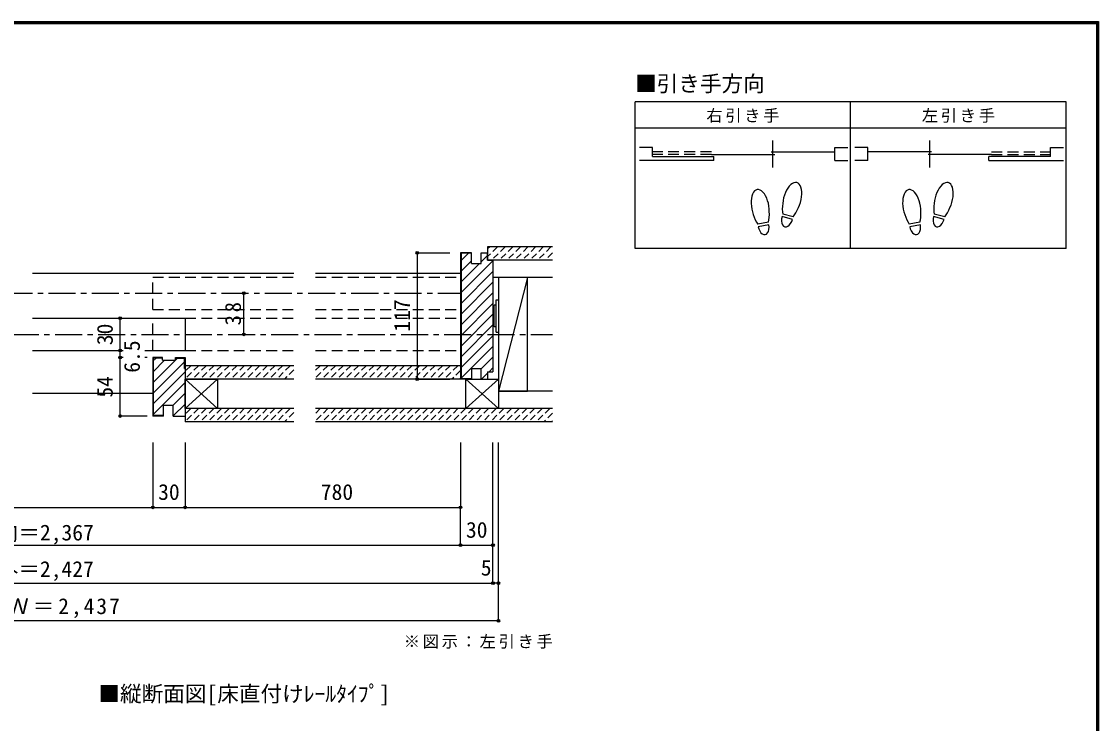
# Model space of a CAD drawing. Units: millimetres at full size, sheet at 1:5; details may follow other scales. Extents: x -973 to 977, y -718 to 696.
# Drawn here: x -19 to 977, y 47 to 696 of the extents above; entities that cross this region are included whole.
import ezdxf
from ezdxf.enums import TextEntityAlignment as Align

# ---------------------------------------------------------------- set-up
doc = ezdxf.new("R2010")
doc.units = ezdxf.units.MM
doc.header["$LTSCALE"] = 5
doc.header["$PDMODE"] = 32
doc.header["$PDSIZE"] = 2.5
for name, pattern in [('CHAIN1', [8, 5, -1, 1, -1]), ('DASHED1', [1.8, 1.2, -0.6]), ('DASHED2', [3, 2, -1])]:
    doc.linetypes.add(name, pattern=pattern)
for name, color, linetype in [('0-1_通り芯', 4, 'CHAIN1'), ('0-2_柱', 7, 'Continuous'), ('0-3_仕上げ', 2, 'Continuous'), ('0-4_枠', 3, 'Continuous'), ('0-6_扉', 6, 'Continuous'), ('0-7_金物', 7, 'Continuous'), ('0-8_戸当り', 3, 'Continuous'), ('0-A_文字', 7, 'Continuous'), ('0-B_寸法', 7, 'Continuous'), ('0-C_ハッチ', 4, 'DASHED1'), ('F-1_枠', 7, 'Continuous')]:
    doc.layers.add(name, color=color, linetype=linetype)
doc.styles.add('ＭＳ ゴシック', font='')
doc.styles.get('ＭＳ ゴシック').set_extended_font_data('MS Gothic')

msp = doc.modelspace()

# ---------------------------------------------------------------- linework, layer by layer
at = {"layer": '0-1_通り芯'}
for p, q in [((-394.347, 444.5), (386.684, 444.5)), ((-468.347, 406.5), (471.653, 406.5))]:
    msp.add_line(p, q, dxfattribs=at)
at = {"layer": '0-2_柱'}
for p, q in [((448.684, 459), (421.684, 354)), ((448.684, 459), (421.684, 459)), ((421.684, 459), (421.684, 338)), ((448.684, 354), (448.684, 459)), ((131.986, 338), (131.986, 365)), ((161.986, 365), (131.986, 338)), ((161.986, 365), (161.986, 338)), ((421.684, 338), (391.684, 365)), ((421.684, 354), (448.684, 354)), ((161.986, 338), (131.986, 338)), ((421.684, 338), (391.684, 338))]:
    msp.add_line(p, q, dxfattribs=at)
msp.add_lwpolyline([(161.986, 338), (131.986, 365), (161.986, 365)], dxfattribs=at)
msp.add_lwpolyline([(421.684, 365), (391.684, 338), (391.684, 365)], close=True, dxfattribs=at)
at = {"layer": '0-3_仕上げ'}
for p, q in [((471.684, 487.5), (411.684, 487.5)), ((411.684, 487.5), (411.684, 475)), ((471.684, 475), (411.684, 475)), ((416.684, 475), (416.684, 459)), ((471.684, 459), (416.684, 459)), ((131.986, 377.5), (131.986, 365)), ((232.486, 377.5), (131.986, 377.5)), ((386.684, 377.5), (252.486, 377.5)), ((232.486, 365), (131.986, 365)), ((386.684, 365), (252.486, 365)), ((421.684, 354), (421.684, 338)), ((471.684, 354), (421.684, 354)), ((131.986, 338), (131.986, 325.5)), ((232.486, 338), (131.986, 338)), ((471.684, 338), (252.486, 338)), ((232.486, 325.5), (131.986, 325.5)), ((471.684, 325.5), (252.486, 325.5))]:
    msp.add_line(p, q, dxfattribs=at)
at = {"layer": '0-4_枠'}
for p, q in [((396.684, 482), (386.684, 482)), ((386.684, 482), (386.684, 365)), ((396.684, 481.5), (387.184, 481.5)), ((387.184, 481.5), (387.184, 365.5)), ((396.684, 472), (396.684, 482)), ((405.684, 482), (411.684, 482)), ((405.684, 472), (405.684, 482)), ((411.684, 475), (411.684, 482)), ((396.684, 472), (405.684, 472)), ((411.684, 475), (416.684, 475)), ((416.684, 475), (416.684, 372)), ((101.986, 385), (101.986, 331)), ((110.986, 384.5), (102.486, 384.5)), ((102.486, 384.5), (102.486, 331.5)), ((122.986, 384.5), (131.486, 384.5)), ((131.486, 375), (131.486, 384.5)), ((131.986, 385), (131.986, 331)), ((131.486, 375), (131.986, 375)), ((396.684, 375), (405.684, 375)), ((396.684, 375), (396.684, 365)), ((405.684, 365), (405.684, 375)), ((411.684, 372), (416.684, 372)), ((411.684, 372), (411.684, 365)), ((396.684, 365), (386.684, 365)), ((396.684, 365.5), (387.184, 365.5)), ((405.684, 365), (411.684, 365)), ((120.986, 331), (120.986, 341)), ((111.986, 331), (101.986, 331)), ((111.986, 331.5), (102.486, 331.5)), ((120.986, 331), (131.986, 331))]:
    msp.add_line(p, q, dxfattribs=at)
at = {"layer": '0-4_枠', "color": 4}
for p, q in [((-9.339, 463), (232.486, 463)), ((252.486, 463), (386.684, 463)), ((-9.339, 352), (101.986, 352))]:
    msp.add_line(p, q, dxfattribs=at)
at = {"layer": '0-4_枠'}
for points in [[(110.986, 382.5), (110.986, 385), (101.986, 385)], [(110.986, 382.5), (122.986, 382.5), (122.986, 385), (131.986, 385)], [(111.986, 331), (111.986, 341), (120.986, 341)]]:
    msp.add_lwpolyline(points, dxfattribs=at)
at = {"layer": '0-6_扉', "color": 2, "linetype": 'DASHED2'}
for p, q in [((101.986, 429.5), (101.986, 459.5)), ((101.986, 459.5), (232.486, 459.5)), ((252.486, 459.5), (386.684, 459.5)), ((386.684, 459.5), (386.684, 429.5)), ((101.986, 429.5), (232.486, 429.5)), ((252.486, 429.5), (386.684, 429.5)), ((101.986, 391.5), (101.986, 421.5)), ((101.986, 421.5), (232.486, 421.5)), ((252.486, 421.5), (386.684, 421.5)), ((386.684, 421.5), (386.684, 391.5)), ((101.986, 391.5), (232.486, 391.5)), ((252.486, 391.5), (386.684, 391.5))]:
    msp.add_line(p, q, dxfattribs=at)
at = {"layer": '0-6_扉'}
for p, q in [((-9.339, 421.5), (131.986, 421.5)), ((131.986, 421.5), (131.986, 391.5)), ((-9.339, 391.5), (74.621, 391.5)), ((94.546, 391.5), (131.986, 391.5))]:
    msp.add_line(p, q, dxfattribs=at)
at = {"layer": '0-7_金物'}
for p, q in [((419.684, 408.5), (419.684, 438.5)), ((419.684, 438.5), (421.684, 438.5)), ((421.684, 439), (421.684, 409)), ((417.684, 432.5), (416.708, 432.5)), ((419.684, 433.5), (417.684, 433.5)), ((417.684, 413.5), (417.684, 433.5)), ((417.684, 414.467), (416.708, 414.467)), ((419.684, 413.5), (417.684, 413.5)), ((419.684, 408.5), (421.684, 408.5))]:
    msp.add_line(p, q, dxfattribs=at)
at = {"layer": '0-8_戸当り'}
for p, q in [((675.595, 560.855), (675.595, 585.655)), ((820.717, 560.855), (820.717, 585.655)), ((671.436, 510.213), (661.555, 508.471)), ((693.685, 512.874), (683.993, 515.471)), ((694.306, 515.192), (684.614, 517.789)), ((811.564, 510.213), (801.682, 508.471)), ((833.812, 512.874), (824.12, 515.471)), ((834.433, 515.192), (824.741, 517.789)), ((671.853, 507.85), (661.971, 506.107)), ((811.98, 507.85), (802.099, 506.107))]:
    msp.add_line(p, q, dxfattribs=at)
at = {"layer": '0-8_戸当り', "linetype": 'DASHED2'}
for p, q in [((618.633, 575.255), (564.072, 575.255)), ((618.633, 572.855), (564.072, 572.855)), ((877.678, 575.255), (932.239, 575.255)), ((877.678, 572.855), (932.239, 572.855))]:
    msp.add_line(p, q, dxfattribs=at)
at = {"layer": '0-8_戸当り', "color": 2}
for p, q in [((564.072, 571.055), (621.033, 571.055)), ((618.633, 572.855), (677.195, 572.855)), ((621.033, 567.455), (621.033, 571.055)), ((673.995, 575.255), (732.956, 575.255)), ((822.317, 575.255), (763.356, 575.255)), ((877.678, 572.855), (819.117, 572.855)), ((875.278, 567.455), (875.278, 571.055)), ((932.239, 571.055), (875.278, 571.055)), ((621.033, 567.455), (552.072, 567.455)), ((732.956, 567.455), (744.956, 567.455)), ((763.356, 567.455), (751.356, 567.455)), ((875.278, 567.455), (944.239, 567.455))]:
    msp.add_line(p, q, dxfattribs=at)
for points in [[(564.072, 571.055), (564.072, 579.255), (552.072, 579.255)], [(732.956, 567.455), (732.956, 579.255), (744.956, 579.255)], [(763.356, 567.455), (763.356, 579.255), (751.356, 579.255)], [(932.239, 571.055), (932.239, 579.255), (944.239, 579.255)]]:
    msp.add_lwpolyline(points, dxfattribs=at)
at = {"layer": '0-8_戸当り'}
for centre, major_axis, ratio, start_param, end_param in [((693.443, 531.357), (4.165, 15.544), 0.5, 4.3405914, 8.2257792), ((833.571, 531.357), (4.165, 15.544), 0.5, 4.3405914, 8.2257792), ((663.823, 524.499), (-2.794, 15.847), 0.5, 4.3405914, 8.2257792), ((803.95, 524.499), (-2.794, 15.847), 0.5, 4.3405914, 8.2257792), ((663.903, 524.045), (-3.386, 19.203), 0.4, 3.8403085, 4.432552), ((693.324, 530.912), (5.047, 18.835), 0.4, 1.8506333, 2.4428768), ((693.324, 530.912), (5.047, 18.835), 0.4, 3.8403085, 4.432552), ((804.03, 524.045), (-3.386, 19.203), 0.4, 3.8403085, 4.432552), ((833.451, 530.912), (5.047, 18.835), 0.4, 1.8506333, 2.4428768), ((833.451, 530.912), (5.047, 18.835), 0.4, 3.8403085, 4.432552), ((663.903, 524.045), (-3.386, 19.203), 0.4, 1.8506333, 2.4428768), ((688.839, 514.173), (2.164, 8.077), 0.6, 1.5707963, 4.712389), ((804.03, 524.045), (-3.386, 19.203), 0.4, 1.8506333, 2.4428768), ((828.966, 514.173), (2.164, 8.077), 0.6, 1.5707963, 4.712389), ((666.912, 506.979), (-1.452, 8.235), 0.6, 1.5707963, 4.712389), ((807.04, 506.979), (-1.452, 8.235), 0.6, 1.5707963, 4.712389)]:
    msp.add_ellipse(centre, major_axis=major_axis, ratio=ratio, start_param=start_param, end_param=end_param, dxfattribs=at)
at = {"layer": '0-A_文字', "color": 3}
for p, q in [((548.072, 485.984), (548.072, 621.667)), ((747.356, 485.984), (747.356, 621.667)), ((548.072, 597.667), (946.639, 597.667)), ((946.639, 485.984), (548.072, 485.984))]:
    msp.add_line(p, q, dxfattribs=at)
msp.add_lwpolyline([(946.639, 485.984), (946.639, 621.667), (548.072, 621.667)], dxfattribs=at)
at = {"layer": '0-B_寸法', "color": 4}
for p, q in [((346.684, 482), (376.684, 482)), ((186.277, 406.5), (186.277, 444.5)), ((71.94, 331), (71.94, 421.5)), ((71.94, 421.5), (96.986, 421.5)), ((71.94, 391.5), (74.621, 391.5)), ((94.546, 391.5), (96.986, 391.5)), ((74.621, 385), (71.94, 385)), ((96.986, 385), (94.546, 385)), ((96.986, 331), (71.94, 331)), ((101.986, 306.5), (101.986, 246.5)), ((131.986, 306.5), (131.986, 246.5)), ((386.684, 306.5), (386.684, 246.5)), ((416.684, 176.5), (416.684, 306.5)), ((421.653, 141.5), (421.653, 306.5)), ((-383.347, 246.5), (386.684, 246.5)), ((386.684, 211.5), (386.684, 246.5)), ((-383.347, 211.5), (386.684, 211.5)), ((386.684, 211.5), (416.684, 211.5)), ((-413.347, 176.5), (416.684, 176.5)), ((421.653, 176.5), (416.684, 176.5)), ((421.653, 141.5), (-418.347, 141.5))]:
    msp.add_line(p, q, dxfattribs=at)
msp.add_lwpolyline([(346.684, 482), (346.684, 365), (376.684, 365)], dxfattribs=at)
at = {"layer": '0-B_寸法'}
for p in [(346.684, 482), (186.277, 444.5), (71.94, 421.5), (186.277, 406.5), (71.94, 391.5), (71.94, 385), (346.684, 365), (71.94, 331), (101.986, 246.5), (131.986, 246.5), (386.684, 246.5), (386.684, 211.5), (416.684, 211.5), (416.684, 176.5), (421.653, 176.5), (421.653, 141.5)]:
    msp.add_point(p, dxfattribs=at)
at = {"layer": '0-C_ハッチ', "linetype": 'Continuous'}
for p, q in [((387.184, 474.778), (393.906, 481.5)), ((405.684, 473.479), (411.684, 479.479)), ((387.184, 445.079), (416.684, 474.579)), ((387.184, 464.878), (396.684, 474.378)), ((387.184, 454.979), (404.205, 472)), ((387.184, 435.18), (416.684, 464.68)), ((387.184, 425.28), (416.684, 454.78)), ((387.184, 415.381), (416.684, 444.881)), ((387.184, 405.481), (416.684, 434.981)), ((387.184, 395.582), (416.684, 425.082)), ((387.184, 385.682), (416.684, 415.182)), ((387.184, 375.783), (416.684, 405.283)), ((387.184, 365.883), (416.684, 395.383)), ((102.486, 381.876), (105.11, 384.5)), ((102.486, 362.077), (122.909, 382.5)), ((102.486, 371.977), (113.01, 382.5)), ((102.486, 352.178), (131.486, 381.178)), ((122.986, 382.577), (124.909, 384.5)), ((405.684, 374.484), (416.684, 385.484)), ((102.486, 342.278), (131.986, 371.778)), ((406.1, 365), (411.684, 370.584)), ((413.1, 372), (416.684, 375.584)), ((102.486, 332.379), (131.986, 361.879)), ((120.986, 340.979), (131.986, 351.979)), ((120.986, 331.08), (131.986, 342.08)), ((111.507, 331.5), (111.986, 331.979))]:
    msp.add_line(p, q, dxfattribs=at)
at = {"layer": '0-C_ハッチ'}
for p, q in [((413.702, 487.5), (411.715, 485.513)), ((420.774, 487.5), (411.715, 478.442)), ((427.845, 487.5), (415.345, 475)), ((434.916, 487.5), (422.416, 475)), ((441.987, 487.5), (429.487, 475)), ((449.058, 487.5), (436.558, 475)), ((456.129, 487.5), (443.629, 475)), ((463.2, 487.5), (450.7, 475)), ((470.271, 487.5), (457.771, 475)), ((471.684, 481.842), (464.842, 475)), ((144.286, 377.5), (131.986, 365.201)), ((137.214, 377.5), (131.986, 372.272)), ((151.357, 377.5), (138.857, 365)), ((158.428, 377.5), (145.928, 365)), ((165.499, 377.5), (152.999, 365)), ((172.57, 377.5), (160.07, 365)), ((179.641, 377.5), (167.141, 365)), ((186.712, 377.5), (174.212, 365)), ((193.783, 377.5), (181.283, 365)), ((200.854, 377.5), (188.354, 365)), ((207.925, 377.5), (195.425, 365)), ((214.996, 377.5), (202.496, 365)), ((222.067, 377.5), (209.567, 365)), ((229.138, 377.5), (216.638, 365)), ((232.486, 373.777), (223.709, 365)), ((256.834, 377.5), (252.486, 373.152)), ((263.905, 377.5), (252.486, 366.081)), ((270.976, 377.5), (258.476, 365)), ((278.047, 377.5), (266.684, 366.137)), ((285.118, 377.5), (272.618, 365)), ((292.189, 377.5), (279.689, 365)), ((299.261, 377.5), (286.761, 365)), ((306.332, 377.5), (293.832, 365)), ((313.403, 377.5), (300.903, 365)), ((320.474, 377.5), (307.974, 365)), ((327.545, 377.5), (315.045, 365)), ((334.616, 377.5), (322.116, 365)), ((341.687, 377.5), (329.187, 365)), ((348.758, 377.5), (336.258, 365)), ((355.829, 377.5), (343.329, 365)), ((362.9, 377.5), (350.4, 365)), ((369.971, 377.5), (357.471, 365)), ((377.042, 377.5), (364.542, 365)), ((384.113, 377.5), (371.613, 365)), ((386.684, 373), (378.684, 365)), ((386.684, 365.928), (385.755, 365)), ((137.214, 338), (131.986, 332.772)), ((144.286, 338), (131.986, 325.701)), ((151.357, 338), (138.857, 325.5)), ((158.428, 338), (145.928, 325.5)), ((165.499, 338), (152.999, 325.5)), ((172.57, 338), (160.07, 325.5)), ((179.641, 338), (167.141, 325.5)), ((186.712, 338), (174.212, 325.5)), ((193.783, 338), (181.283, 325.5)), ((200.854, 338), (188.354, 325.5)), ((207.925, 338), (195.425, 325.5)), ((214.996, 338), (202.496, 325.5)), ((222.067, 338), (209.567, 325.5)), ((229.138, 338), (216.638, 325.5)), ((232.486, 334.277), (223.709, 325.5)), ((256.981, 338), (252.486, 333.505)), ((264.052, 338), (252.486, 326.434)), ((271.123, 338), (258.623, 325.5)), ((278.195, 338), (265.695, 325.5)), ((285.266, 338), (272.766, 325.5)), ((292.337, 338), (279.837, 325.5)), ((299.408, 338), (286.908, 325.5)), ((306.479, 338), (293.979, 325.5)), ((313.55, 338), (301.05, 325.5)), ((320.621, 338), (308.121, 325.5)), ((327.692, 338), (315.192, 325.5)), ((334.763, 338), (322.263, 325.5)), ((341.834, 338), (329.334, 325.5)), ((348.905, 338), (336.405, 325.5)), ((355.976, 338), (343.476, 325.5)), ((363.047, 338), (350.547, 325.5)), ((370.118, 338), (357.618, 325.5)), ((377.189, 338), (364.689, 325.5)), ((384.261, 338), (371.761, 325.5)), ((391.332, 338), (378.832, 325.5)), ((398.403, 338), (385.903, 325.5)), ((405.474, 338), (392.974, 325.5)), ((412.545, 338), (400.045, 325.5)), ((419.616, 338), (407.116, 325.5)), ((426.687, 338), (414.187, 325.5)), ((433.758, 338), (421.258, 325.5)), ((440.829, 338), (428.329, 325.5)), ((447.9, 338), (435.4, 325.5)), ((454.971, 338), (442.471, 325.5)), ((462.042, 338), (449.542, 325.5)), ((469.113, 338), (456.613, 325.5)), ((471.684, 333.5), (463.684, 325.5)), ((471.684, 326.428), (470.755, 325.5))]:
    msp.add_line(p, q, dxfattribs=at)
at = {"layer": 'F-1_枠', "color": 6}
for p, q in [((-973.347, 695.833), (976.653, 695.833)), ((-973.347, 695), (976.653, 695)), ((-973.347, 694.167), (976.653, 694.167)), ((974.986, 695.833), (974.986, -700.833)), ((975.82, 695.833), (975.82, -700.833)), ((976.653, 695.833), (976.653, -700.833))]:
    msp.add_line(p, q, dxfattribs=at)

# ---------------------------------------------------------------- texts
at = {"layer": '0-A_文字', "style": 'ＭＳ ゴシック'}
for s, p in [('■引き手方向', (548.072, 626.667)), ('■縦断面図[床直付けﾚｰﾙﾀｲﾌﾟ]', (51.721, 62.335))]:
    msp.add_text(s, height=14.66, dxfattribs=at).set_placement(p, align=Align.BOTTOM_LEFT)
at = {"layer": '0-A_文字', "char_height": 11, "attachment_point": 7, "style": 'ＭＳ ゴシック'}
for s, insert in [('\\T1.17;右引き手', (613.964, 602.167)), ('\\T1.17;左引き手', (813.248, 602.167)), ('\\T1.17;※図示：左引き手', (334.153, 115.769))]:
    msp.add_mtext(s, dxfattribs=dict(at, insert=insert))
at = {"layer": '0-B_寸法', "style": 'ＭＳ ゴシック'}
for s, p in [('117', (344.184, 409)), ('30', (69.44, 396.5)), ('6.5', (94.482, 371.027)), ('54', (69.44, 348))]:
    msp.add_text(s, height=14.66, rotation=90, dxfattribs=at).set_placement(p, align=Align.BOTTOM_LEFT)
for s, p in [('30', (106.986, 249)), ('780', (257.429, 249)), ('枠内＝2,367', (-62.342, 211.5)), ('30', (391.666, 214)), ('枠外＝2,427', (-62.342, 177.715)), ('5', (405.408, 179))]:
    msp.add_text(s, height=14.66, dxfattribs=at).set_placement(p, align=Align.BOTTOM_LEFT)
at = {"layer": '0-B_寸法', "insert": (183.777, 414.875), "char_height": 14.66, "attachment_point": 7, "rotation": 90, "style": 'ＭＳ ゴシック'}
msp.add_mtext('\\T1.27;\\W0.95;38', dxfattribs=at)
at = {"layer": '0-B_寸法', "insert": (-79.857, 144), "char_height": 14.66, "attachment_point": 7, "style": 'ＭＳ ゴシック'}
msp.add_mtext('\\T1.18;ＲＯＷ＝2,437', dxfattribs=at)

doc.saveas('drawing.dxf')
